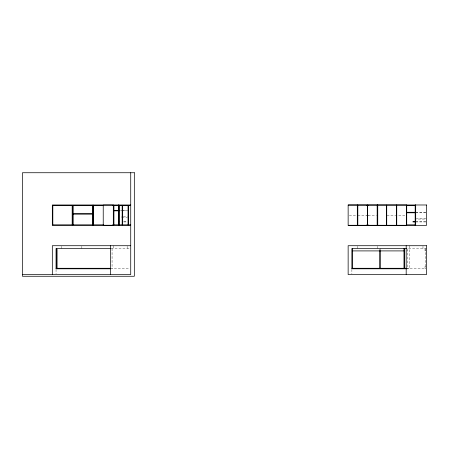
<?xml version="1.0" encoding="UTF-8"?>
<svg xmlns="http://www.w3.org/2000/svg" width="449" height="449" viewBox="0 0 449 449"><rect width="100%" height="100%" fill="white"/><g stroke="black" fill="none" stroke-linecap="round" stroke-linejoin="round"><path stroke-width="0.34" stroke-dasharray="2.25 1.68" d="M120.416 210.334L122.515 210.334M123.217 210.334L127.415 210.334M121.814 210.839L127.415 210.839M415.69 212.282L426.039 212.282M415.69 212.792L426.039 212.792M349.316 215.335L357.309 215.335M357.819 215.335L366.799 215.335M368.18 215.335L376.475 215.335M386.903 215.335L406.182 215.335M123.295 216.727L127.449 216.727M121.915 217.237L127.449 217.237M426.039 218.562L416.537 218.562L416.537 219.067L426.039 219.067M123.739 221.447L127.23 221.447M415.69 221.447L426.039 221.447M123.739 221.952L127.23 221.952M415.69 221.952L426.039 221.952M111.032 248.533L130.726 248.533M426.55 248.533L407.372 248.533L407.372 268.283M406.861 250.907L407.372 250.907M425.534 250.907L425.023 250.907L425.023 248.533M425.534 266.42L425.023 266.42L425.023 268.794M406.861 268.283L409.578 268.283M110.359 268.794L129.368 268.794M406.182 268.794L425.871 268.794M425.534 248.533L425.534 268.794M422.975 246.277L422.975 248.533M409.55 245.715L409.578 268.794M380.561 248.533L380.561 250.576M379.54 249.128L379.54 250.576M377.671 246.277L377.671 248.533M357.309 246.277L357.309 248.533M351.876 269.434L351.876 273.924M127.151 246.277L127.151 248.533M121.219 216.727L121.219 217.237M113.726 245.715L113.726 248.533M112.059 248.533L112.059 268.794M81.847 246.277L81.847 248.533M61.485 246.277L61.485 248.533M56.052 269.434L56.052 273.924"/><path stroke-width="0.67" d="M130.726 204.985L52.32 204.985L52.32 225.347L130.726 225.347M348.211 205.053L357.494 205.053M377.48 205.053L386.583 205.053L386.583 225.28L377.48 225.28M406.614 205.053L396.736 205.053L396.736 225.28L406.614 225.28M415.69 205.053L415.179 205.053L415.179 225.28L415.69 225.28M118.845 205.086L118.334 205.086L118.334 225.246L118.845 225.246M52.32 205.49L103.517 205.49M112.587 205.49L130.726 205.49M366.799 205.49L368.18 205.49M415.69 205.49L406.693 205.49L406.693 224.837L415.69 224.837M114.113 210.334L119.013 210.334M114.113 210.839L119.013 210.839M406.693 212.282L415.69 212.282M406.693 212.792L415.69 212.792M72.682 213.651L92.539 213.651M72.682 214.162L92.539 214.162M366.799 215.335L368.18 215.335M415.69 221.447L412.973 221.447L412.973 221.952L415.69 221.952M118.334 221.851L118.845 221.851M52.32 224.837L103.517 224.837M112.587 224.837L130.726 224.837M366.799 224.837L368.18 224.837M348.211 225.28L357.494 225.28M130.726 245.715L52.32 245.715L52.32 274.564M110.488 248.533L56.052 248.533L56.052 268.794L110.359 268.794M406.861 248.533L351.876 248.533L351.876 268.794L406.861 268.794M56.563 249.212L57.074 249.212L57.074 268.283M352.386 250.907L403.977 250.907M56.052 268.283L110.359 268.283M351.876 268.283L406.861 268.283M22.45 274.564L130.726 274.564L130.726 172.736M415.69 204.985L415.69 225.347M406.682 204.985L406.682 225.347M406.182 245.715L406.182 274.564M404.487 248.533L404.487 268.283M403.977 248.533L403.977 268.283M380.561 250.576L380.561 268.283M379.54 250.576L379.54 268.283M377.413 204.985L377.413 225.347M357.561 204.985L357.561 225.347M352.386 248.533L352.386 268.283M128.554 205.49L128.554 224.837M128.049 205.49L128.049 224.837M122.678 205.49L122.678 224.837M122.167 205.49L122.167 224.837M119.355 205.49L119.355 224.837M118.845 204.985L118.845 225.347M113.923 205.49L113.923 224.837M113.412 205.49L113.412 224.837M110.359 245.715L110.359 274.564M93.56 205.49L93.56 224.837M93.05 204.985L93.05 225.347M92.539 205.49L92.539 224.837M73.193 205.49L73.193 224.837M72.682 205.49L72.682 224.837M72.177 205.49L72.177 224.837M56.563 248.533L56.563 268.283M52.83 205.49L52.83 224.837M134.324 172.736L22.45 172.736L22.45 276.264L134.324 276.264L134.324 172.736M426.55 204.985L348.143 204.985L348.143 225.347L426.55 225.347L426.55 204.985M367.422 205.053L357.629 205.053L357.629 225.28L367.422 225.28L367.422 205.053M377.345 205.053L367.557 205.053L367.557 225.28L377.345 225.28L377.345 205.053M396.596 205.053L386.718 205.053L386.718 225.28L396.596 225.28L396.596 205.053M113.311 205.086L103.231 205.086L103.231 225.246L113.311 225.246L113.311 205.086M357.819 205.49L357.309 205.49L357.309 224.837L357.819 224.837L357.819 205.49M377.744 205.49L377.166 205.49L377.166 224.837L377.744 224.837L377.744 205.49M426.55 245.715L348.143 245.715L348.143 274.564L426.55 274.564L426.55 245.715"/></g></svg>
